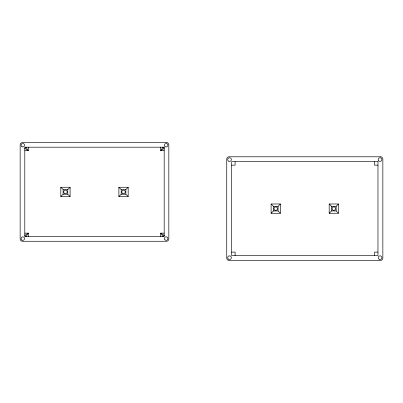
<?xml version="1.0" encoding="UTF-8"?>
<svg xmlns="http://www.w3.org/2000/svg" width="403" height="403" viewBox="0 0 403 403"><rect width="100%" height="100%" fill="white"/><g stroke="black" fill="none" stroke-linecap="round" stroke-linejoin="round"><path stroke-width="0.6" d="M60.803 196.548L63.125 194.226L63.125 189.581L60.803 187.259L70.097 187.259L70.097 196.548L60.803 196.548L60.803 187.259M70.097 196.548L67.775 194.226L67.775 189.581L70.097 187.259M118.88 196.548L121.202 194.226L125.852 194.226L128.174 196.548L118.88 196.548L118.88 187.259L128.174 187.259L128.174 196.548M118.88 187.259L121.202 189.581L125.852 189.581L128.174 187.259M271.108 213.273L273.43 210.95L273.43 206.306L271.108 203.983L280.402 203.983L280.402 213.273L271.108 213.273L271.108 203.983M280.402 213.273L278.08 210.95L278.08 206.306L280.402 203.983M329.186 213.273L331.508 210.95L336.157 210.95L338.48 213.273L329.186 213.273L329.186 203.983L338.48 203.983L338.48 213.273M329.186 203.983L331.508 206.306L336.157 206.306L338.48 203.983M24.795 150.667L28.281 150.667L28.281 147.186M164.182 150.667L160.696 150.667L160.696 147.186M231.614 165.159L235.1 165.159L235.1 161.674M377.974 165.159L374.488 165.159L374.488 161.674M63.125 189.581L67.775 189.581M63.125 194.226L67.775 194.226M273.43 206.306L278.08 206.306M273.43 210.95L278.08 210.95M24.795 233.141L28.281 233.141L28.281 236.621M164.182 233.141L160.696 233.141L160.696 236.621M231.614 252.102L235.1 252.102L235.1 255.583M377.974 252.102L374.488 252.102L374.488 255.583M336.157 206.306L336.157 210.95M331.508 206.306L331.508 210.95M125.852 189.581L125.852 194.226M121.202 189.581L121.202 194.226M28.281 233.141L25.958 236.621L24.795 235.463L28.281 233.141M163.019 147.186L160.696 150.667L164.182 148.344L163.019 147.186M25.958 147.186L24.795 148.344L28.281 150.667L25.958 147.186M164.182 235.463L163.019 236.621L160.696 233.141L164.182 235.463M166.504 142.536L22.472 142.536A2.322 2.322 0 0 0 20.15 144.858L20.15 238.944A2.322 2.322 0 0 0 22.472 241.271L166.504 241.271A2.322 2.322 0 0 0 168.827 238.944L168.827 144.858A2.322 2.322 0 0 0 166.504 142.536M164.182 147.186L24.795 147.186L24.795 236.621L164.182 236.621L164.182 147.186M380.528 156.792L229.06 156.792A2.322 2.322 0 0 0 226.738 159.12L226.738 258.142A2.322 2.322 0 0 0 229.06 260.464L380.528 260.464A2.322 2.322 0 0 0 382.85 258.142L382.85 159.12A2.322 2.322 0 0 0 380.528 156.792M377.974 161.674L231.614 161.674L231.614 255.583L377.974 255.583L377.974 161.674M332.964 210.139A1.743 1.743 0 0 0 335.573 208.628A1.743 1.743 0 0 0 332.964 207.122A1.743 1.743 0 0 0 332.964 210.139M274.886 210.139A1.743 1.743 0 0 0 277.496 208.628A1.743 1.743 0 0 0 274.886 207.122A1.743 1.743 0 0 0 274.886 210.139M379.137 259.25A1.829 1.829 0 0 0 381.883 257.668A1.829 1.829 0 0 0 379.137 256.081A1.829 1.829 0 0 0 379.137 259.25M378.76 160.883A1.829 1.829 0 0 0 381.822 160.067A1.829 1.829 0 0 0 379.581 157.825A1.829 1.829 0 0 0 378.76 160.883M228.622 259.25A1.829 1.829 0 0 0 231.362 257.668A1.829 1.829 0 0 0 228.622 256.081A1.829 1.829 0 0 0 228.622 259.25M228.622 161.175A1.829 1.829 0 0 0 231.362 159.593A1.829 1.829 0 0 0 228.622 158.006A1.829 1.829 0 0 0 228.622 161.175M164.933 239.835A1.743 1.743 0 0 0 167.85 239.055A1.743 1.743 0 0 0 165.714 236.924A1.743 1.743 0 0 0 164.933 239.835M21.943 240.112A1.743 1.743 0 0 0 24.558 238.606A1.743 1.743 0 0 0 21.943 237.095A1.743 1.743 0 0 0 21.943 240.112M21.943 146.707A1.743 1.743 0 0 0 24.558 145.201A1.743 1.743 0 0 0 21.943 143.69A1.743 1.743 0 0 0 21.943 146.707M164.933 146.435A1.743 1.743 0 0 0 167.85 145.649A1.743 1.743 0 0 0 165.714 143.518A1.743 1.743 0 0 0 164.933 146.435M122.658 193.41A1.743 1.743 0 0 0 125.268 191.904A1.743 1.743 0 0 0 122.658 190.392A1.743 1.743 0 0 0 122.658 193.41M64.581 193.41A1.743 1.743 0 0 0 67.19 191.904A1.743 1.743 0 0 0 64.581 190.392A1.743 1.743 0 0 0 64.581 193.41"/></g></svg>
